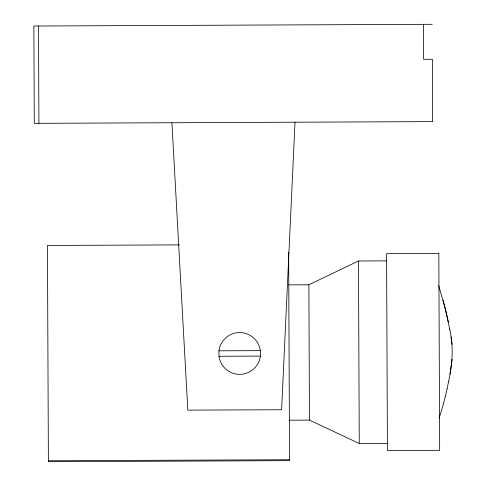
<?xml version="1.0" encoding="UTF-8"?>
<svg xmlns="http://www.w3.org/2000/svg" width="486" height="486" viewBox="0 0 486 486"><rect width="100%" height="100%" fill="white"/><g stroke="black" fill="none" stroke-linecap="round" stroke-linejoin="round"><path stroke-width="0.73" d="M295.02 122.211L281.607 409.734L187.821 410.135L171.916 122.745M449.75 329.514C453.742 346.706 452.351 364.476 448.59 381.571M452.138 359.276L449.945 374.129M447.059 388.952L448.59 381.516M445.358 396.297L447.059 388.879M443.487 403.611L445.358 396.218M439.235 418.13L443.487 403.514M288.781 284.875L308.877 284.784L358.474 260.988L386.607 260.867M432.23 24.3L33.862 26.025L34.287 123.341L432.655 121.615L432.382 59.274L423.592 59.31L423.44 24.336M179.407 244.883L47.452 245.454L48.387 461.7L289.541 460.655L288.641 252.167M218.943 350.819L260.381 350.643L260.405 356.098L218.967 356.274L218.943 350.819A20.898 20.898 0 0 1 260.381 350.643M289.364 420.196L309.461 420.111L359.257 443.481L387.397 443.36M48.381 460.771L289.535 459.726M438.664 285.647L444.976 307.504L448.335 322.175M443.044 300.123L446.737 314.758L449.75 329.551M450.996 336.956L452.071 344.38M358.474 260.988L359.257 443.481M308.877 284.784L309.461 420.111M38.503 26.001L38.923 123.316M260.405 356.098A20.898 20.898 0 0 1 218.967 356.274M438.822 253.455L386.577 253.68L387.427 450.54L439.678 450.315L438.822 253.455"/></g></svg>
